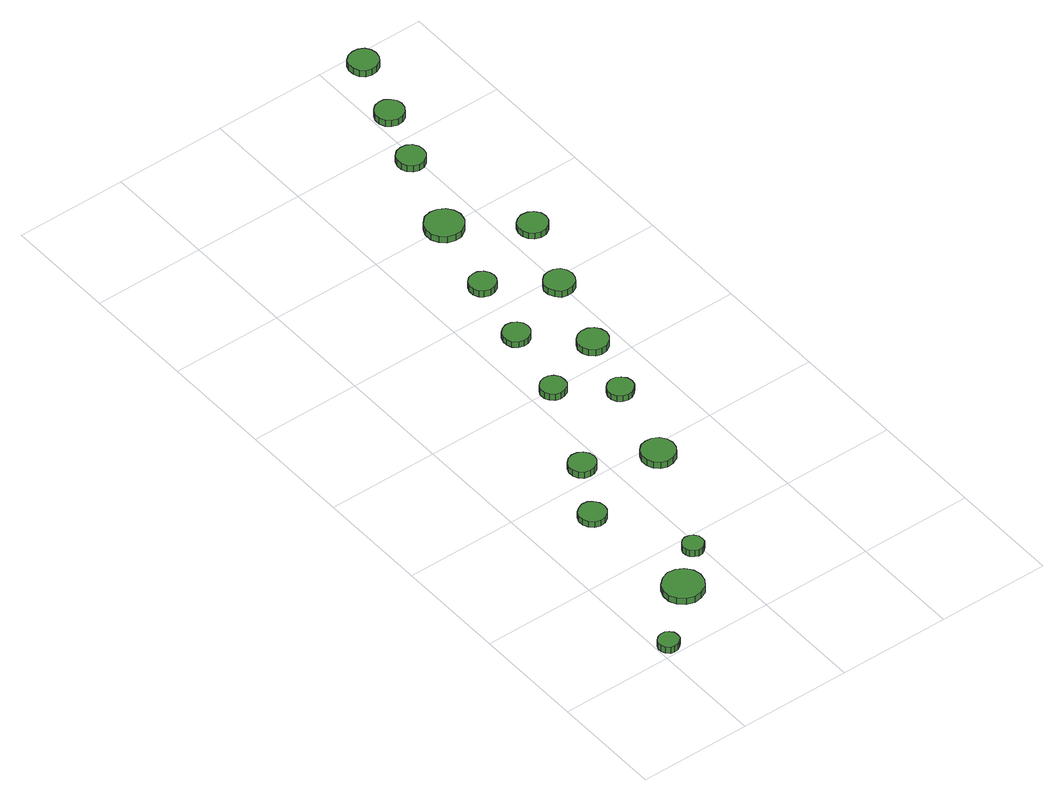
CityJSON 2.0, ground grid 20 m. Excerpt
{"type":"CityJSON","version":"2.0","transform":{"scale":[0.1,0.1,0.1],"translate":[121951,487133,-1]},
"CityObjects":{
"tree1":{"type":"SolitaryVegetationObject","attributes":{"function":"something"},"geometry":[{"type":"MultiSurface","lod":"1","boundaries":[[[0,1,2,3,4,5,6,7,8,9,10,11,12,13,14]],[[15,16,17,18,19,20,21,22,23,24,25,26,27,28,29]],[[0,29,28,1]],[[1,28,27,2]],[[2,27,26,3]],[[3,26,25,4]],[[4,25,24,5]],[[5,24,23,6]],[[6,23,22,7]],[[7,22,21,8]],[[8,21,20,9]],[[9,20,19,10]],[[10,19,18,11]],[[11,18,17,12]],[[12,17,16,13]],[[13,16,15,14]],[[14,15,29,0]]]}]},
"tree2":{"type":"SolitaryVegetationObject","attributes":{"function":"something"},"geometry":[{"type":"MultiSurface","lod":"1","boundaries":[[[30,31,32,33,34,35,36,37,38,39,40,41,42,43,44]],[[45,46,47,48,49,50,51,52,53,54,55,56,57,58,59]],[[30,59,58,31]],[[31,58,57,32]],[[32,57,56,33]],[[33,56,55,34]],[[34,55,54,35]],[[35,54,53,36]],[[36,53,52,37]],[[37,52,51,38]],[[38,51,50,39]],[[39,50,49,40]],[[40,49,48,41]],[[41,48,47,42]],[[42,47,46,43]],[[43,46,45,44]],[[44,45,59,30]]]}]},
"tree3":{"type":"SolitaryVegetationObject","attributes":{"function":"something"},"geometry":[{"type":"MultiSurface","lod":"1","boundaries":[[[60,61,62,63,64,65,66,67,68,69,70,71,72,73,74]],[[75,76,77,78,79,80,81,82,83,84,85,86,87,88,89]],[[60,89,88,61]],[[61,88,87,62]],[[62,87,86,63]],[[63,86,85,64]],[[64,85,84,65]],[[65,84,83,66]],[[66,83,82,67]],[[67,82,81,68]],[[68,81,80,69]],[[69,80,79,70]],[[70,79,78,71]],[[71,78,77,72]],[[72,77,76,73]],[[73,76,75,74]],[[74,75,89,60]]]}]},
"tree4":{"type":"SolitaryVegetationObject","attributes":{"function":"something"},"geometry":[{"type":"MultiSurface","lod":"1","boundaries":[[[90,91,92,93,94,95,96,97,98,99,100,101,102,103,104]],[[105,106,107,108,109,110,111,112,113,114,115,116,117,118,119]],[[90,119,118,91]],[[91,118,117,92]],[[92,117,116,93]],[[93,116,115,94]],[[94,115,114,95]],[[95,114,113,96]],[[96,113,112,97]],[[97,112,111,98]],[[98,111,110,99]],[[99,110,109,100]],[[100,109,108,101]],[[101,108,107,102]],[[102,107,106,103]],[[103,106,105,104]],[[104,105,119,90]]]}]},
"tree5":{"type":"SolitaryVegetationObject","attributes":{"function":"something"},"geometry":[{"type":"MultiSurface","lod":"1","boundaries":[[[120,121,122,123,124,125,126,127,128,129,130,131,132,133,134]],[[135,136,137,138,139,140,141,142,143,144,145,146,147,148,149]],[[120,149,148,121]],[[121,148,147,122]],[[122,147,146,123]],[[123,146,145,124]],[[124,145,144,125]],[[125,144,143,126]],[[126,143,142,127]],[[127,142,141,128]],[[128,141,140,129]],[[129,140,139,130]],[[130,139,138,131]],[[131,138,137,132]],[[132,137,136,133]],[[133,136,135,134]],[[134,135,149,120]]]}]},
"tree6":{"type":"SolitaryVegetationObject","attributes":{"function":"something"},"geometry":[{"type":"MultiSurface","lod":"1","boundaries":[[[150,151,152,153,154,155,156,157,158,159,160,161,162,163,164]],[[165,166,167,168,169,170,171,172,173,174,175,176,177,178,179]],[[150,179,178,151]],[[151,178,177,152]],[[152,177,176,153]],[[153,176,175,154]],[[154,175,174,155]],[[155,174,173,156]],[[156,173,172,157]],[[157,172,171,158]],[[158,171,170,159]],[[159,170,169,160]],[[160,169,168,161]],[[161,168,167,162]],[[162,167,166,163]],[[163,166,165,164]],[[164,165,179,150]]]}]},
"tree7":{"type":"SolitaryVegetationObject","attributes":{"function":"something"},"geometry":[{"type":"MultiSurface","lod":"1","boundaries":[[[180,181,182,183,184,185,186,187,188,189,190,191,192,193,194]],[[195,196,197,198,199,200,201,202,203,204,205,206,207,208,209]],[[180,209,208,181]],[[181,208,207,182]],[[182,207,206,183]],[[183,206,205,184]],[[184,205,204,185]],[[185,204,203,186]],[[186,203,202,187]],[[187,202,201,188]],[[188,201,200,189]],[[189,200,199,190]],[[190,199,198,191]],[[191,198,197,192]],[[192,197,196,193]],[[193,196,195,194]],[[194,195,209,180]]]}]},
"tree8":{"type":"SolitaryVegetationObject","attributes":{"function":"something"},"geometry":[{"type":"MultiSurface","lod":"1","boundaries":[[[210,211,212,213,214,215,216,217,218,219,220,221,222,223,224]],[[225,226,227,228,229,230,231,232,233,234,235,236,237,238,239]],[[210,239,238,211]],[[211,238,237,212]],[[212,237,236,213]],[[213,236,235,214]],[[214,235,234,215]],[[215,234,233,216]],[[216,233,232,217]],[[217,232,231,218]],[[218,231,230,219]],[[219,230,229,220]],[[220,229,228,221]],[[221,228,227,222]],[[222,227,226,223]],[[223,226,225,224]],[[224,225,239,210]]]}]},
"tree9":{"type":"SolitaryVegetationObject","attributes":{"function":"something"},"geometry":[{"type":"MultiSurface","lod":"1","boundaries":[[[240,241,242,243,244,245,246,247,248,249,250,251,252,253,254]],[[255,256,257,258,259,260,261,262,263,264,265,266,267,268,269]],[[240,269,268,241]],[[241,268,267,242]],[[242,267,266,243]],[[243,266,265,244]],[[244,265,264,245]],[[245,264,263,246]],[[246,263,262,247]],[[247,262,261,248]],[[248,261,260,249]],[[249,260,259,250]],[[250,259,258,251]],[[251,258,257,252]],[[252,257,256,253]],[[253,256,255,254]],[[254,255,269,240]]]}]},
"tree10":{"type":"SolitaryVegetationObject","attributes":{"function":"something"},"geometry":[{"type":"MultiSurface","lod":"1","boundaries":[[[270,271,272,273,274,275,276,277,278,279,280,281,282,283,284]],[[285,286,287,288,289,290,291,292,293,294,295,296,297,298,299]],[[270,299,298,271]],[[271,298,297,272]],[[272,297,296,273]],[[273,296,295,274]],[[274,295,294,275]],[[275,294,293,276]],[[276,293,292,277]],[[277,292,291,278]],[[278,291,290,279]],[[279,290,289,280]],[[280,289,288,281]],[[281,288,287,282]],[[282,287,286,283]],[[283,286,285,284]],[[284,285,299,270]]]}]},
"tree11":{"type":"SolitaryVegetationObject","attributes":{"function":"something"},"geometry":[{"type":"MultiSurface","lod":"1","boundaries":[[[300,301,302,303,304,305,306,307,308,309,310,311,312,313,314]],[[315,316,317,318,319,320,321,322,323,324,325,326,327,328,329]],[[300,329,328,301]],[[301,328,327,302]],[[302,327,326,303]],[[303,326,325,304]],[[304,325,324,305]],[[305,324,323,306]],[[306,323,322,307]],[[307,322,321,308]],[[308,321,320,309]],[[309,320,319,310]],[[310,319,318,311]],[[311,318,317,312]],[[312,317,316,313]],[[313,316,315,314]],[[314,315,329,300]]]}]},
"tree12":{"type":"SolitaryVegetationObject","attributes":{"function":"something"},"geometry":[{"type":"MultiSurface","lod":"1","boundaries":[[[330,331,332,333,334,335,336,337,338,339,340,341,342,343,344]],[[345,346,347,348,349,350,351,352,353,354,355,356,357,358,359]],[[330,359,358,331]],[[331,358,357,332]],[[332,357,356,333]],[[333,356,355,334]],[[334,355,354,335]],[[335,354,353,336]],[[336,353,352,337]],[[337,352,351,338]],[[338,351,350,339]],[[339,350,349,340]],[[340,349,348,341]],[[341,348,347,342]],[[342,347,346,343]],[[343,346,345,344]],[[344,345,359,330]]]}]},
"tree13":{"type":"SolitaryVegetationObject","attributes":{"function":"something"},"geometry":[{"type":"MultiSurface","lod":"1","boundaries":[[[360,361,362,363,364,365,366,367,368,369,370,371,372,373,374]],[[375,376,377,378,379,380,381,382,383,384,385,386,387,388,389]],[[360,389,388,361]],[[361,388,387,362]],[[362,387,386,363]],[[363,386,385,364]],[[364,385,384,365]],[[365,384,383,366]],[[366,383,382,367]],[[367,382,381,368]],[[368,381,380,369]],[[369,380,379,370]],[[370,379,378,371]],[[371,378,377,372]],[[372,377,376,373]],[[373,376,375,374]],[[374,375,389,360]]]}]},
"tree14":{"type":"SolitaryVegetationObject","attributes":{"function":"something"},"geometry":[{"type":"MultiSurface","lod":"1","boundaries":[[[390,391,392,393,394,395,396,397,398,399,400,401,402,403,404]],[[405,406,407,408,409,410,411,412,413,414,415,416,417,418,419]],[[390,419,418,391]],[[391,418,417,392]],[[392,417,416,393]],[[393,416,415,394]],[[394,415,414,395]],[[395,414,413,396]],[[396,413,412,397]],[[397,412,411,398]],[[398,411,410,399]],[[399,410,409,400]],[[400,409,408,401]],[[401,408,407,402]],[[402,407,406,403]],[[403,406,405,404]],[[404,405,419,390]]]}]},
"tree15":{"type":"SolitaryVegetationObject","attributes":{"function":"something"},"geometry":[{"type":"MultiSurface","lod":"1","boundaries":[[[420,421,422,423,424,425,426,427,428,429,430,431,432,433,434]],[[435,436,437,438,439,440,441,442,443,444,445,446,447,448,449]],[[420,449,448,421]],[[421,448,447,422]],[[422,447,446,423]],[[423,446,445,424]],[[424,445,444,425]],[[425,444,443,426]],[[426,443,442,427]],[[427,442,441,428]],[[428,441,440,429]],[[429,440,439,430]],[[430,439,438,431]],[[431,438,437,432]],[[432,437,436,433]],[[433,436,435,434]],[[434,435,449,420]]]}]},
"tree16":{"type":"SolitaryVegetationObject","attributes":{"function":"something"},"geometry":[{"type":"MultiSurface","lod":"1","boundaries":[[[450,451,452,453,454,455,456,457,458,459,460,461,462,463,464]],[[465,466,467,468,469,470,471,472,473,474,475,476,477,478,479]],[[450,479,478,451]],[[451,478,477,452]],[[452,477,476,453]],[[453,476,475,454]],[[454,475,474,455]],[[455,474,473,456]],[[456,473,472,457]],[[457,472,471,458]],[[458,471,470,459]],[[459,470,469,460]],[[460,469,468,461]],[[461,468,467,462]],[[462,467,466,463]],[[463,466,465,464]],[[464,465,479,450]]]}]},
"tree17":{"type":"SolitaryVegetationObject","attributes":{"function":"something"},"geometry":[{"type":"MultiSurface","lod":"1","boundaries":[[[480,481,482,483,484,485,486,487,488,489,490,491,492,493,494]],[[495,496,497,498,499,500,501,502,503,504,505,506,507,508,509]],[[480,509,508,481]],[[481,508,507,482]],[[482,507,506,483]],[[483,506,505,484]],[[484,505,504,485]],[[485,504,503,486]],[[486,503,502,487]],[[487,502,501,488]],[[488,501,500,489]],[[489,500,499,490]],[[490,499,498,491]],[[491,498,497,492]],[[492,497,496,493]],[[493,496,495,494]],[[494,495,509,480]]]}]}
},
"vertices":[
[38,20,25],[37,28,25],[32,34,25],[26,38,25],[18,38,25],[11,36,25],[5,31,25],[2,24,25],[2,16,25],[5,10,25],[11,4,25],[18,2,25],[26,3,25],[32,7,25],[37,13,25],[37,13,12],[32,7,12],[26,3,12],[18,2,12],[11,4,12],[5,10,12],[2,16,12],[2,24,12],[5,31,12],[11,36,12],[18,38,12],[26,38,12],[32,34,12],[37,28,12],[38,20,12],
[153,108,25],[150,122,25],[141,134,25],[128,141,25],[114,143,25],[100,138,25],[89,128,25],[83,115,25],[83,100,25],[89,87,25],[100,77,25],[114,72,25],[128,74,25],[141,81,25],[150,93,25],[150,93,12],[141,81,12],[128,74,12],[114,72,12],[100,77,12],[89,87,12],[83,100,12],[83,115,12],[89,128,12],[100,138,12],[114,143,12],[128,141,12],[141,134,12],[150,122,12],[153,108,12],
[131,327,25],[129,336,25],[123,345,25],[115,350,25],[105,351,25],[95,347,25],[88,341,25],[84,332,25],[84,322,25],[88,313,25],[95,306,25],[105,303,25],[115,304,25],[123,309,25],[129,317,25],[129,317,13],[123,309,13],[115,304,13],[105,303,13],[95,306,13],[88,313,13],[84,322,13],[84,332,13],[88,341,13],[95,347,13],[105,351,13],[115,350,13],[123,345,13],[129,336,13],[131,327,13],
[206,172,25],[205,179,25],[200,185,25],[194,189,25],[186,190,25],[179,188,25],[173,182,25],[170,175,25],[170,168,25],[173,161,25],[179,156,25],[186,153,25],[194,154,25],[200,158,25],[205,164,25],[205,164,12],[200,158,12],[194,154,12],[186,153,12],[179,156,12],[173,161,12],[170,168,12],[170,175,12],[173,182,12],[179,188,12],[186,190,12],[194,189,12],[200,185,12],[205,179,12],[206,172,12],
[187,424,28],[185,434,28],[179,442,28],[170,447,28],[161,448,28],[151,445,28],[144,438,28],[140,429,28],[140,419,28],[144,410,28],[151,404,28],[161,401,28],[170,402,28],[179,407,28],[185,415,28],[185,415,15],[179,407,15],[170,402,15],[161,401,15],[151,404,15],[144,410,15],[140,419,15],[140,429,15],[144,438,15],[151,445,15],[161,448,15],[170,447,15],[179,442,15],[185,434,15],[187,424,15],
[304,371,29],[301,383,29],[294,393,29],[283,399,29],[271,400,29],[260,397,29],[251,389,29],[246,377,29],[246,365,29],[251,354,29],[260,346,29],[271,342,29],[283,343,29],[294,349,29],[301,359,29],[301,359,16],[294,349,16],[283,343,16],[271,342,16],[260,346,16],[251,354,16],[246,365,16],[246,377,16],[251,389,16],[260,397,16],[271,400,16],[283,399,16],[294,393,16],[301,383,16],[304,371,16],
[259,593,28],[258,602,28],[252,610,28],[244,614,28],[235,615,28],[226,612,28],[219,606,28],[215,598,28],[215,588,28],[219,580,28],[226,574,28],[235,571,28],[244,572,28],[252,576,28],[258,584,28],[258,584,15],[252,576,15],[244,572,15],[235,571,15],[226,574,15],[219,580,15],[215,588,15],[215,598,15],[219,606,15],[226,612,15],[235,615,15],[244,614,15],[252,610,15],[258,602,15],[259,593,15],
[341,523,29],[339,533,29],[333,540,29],[325,545,29],[316,546,29],[307,543,29],[300,537,29],[296,528,29],[296,519,29],[300,510,29],[307,504,29],[316,501,29],[325,502,29],[333,507,29],[339,514,29],[339,514,17],[333,507,17],[325,502,17],[316,501,17],[307,504,17],[300,510,17],[296,519,17],[296,528,17],[300,537,17],[307,543,17],[316,546,17],[325,545,17],[333,540,17],[339,533,17],[341,523,17],
[293,728,24],[291,738,24],[285,746,24],[276,751,24],[267,752,24],[258,749,24],[250,742,24],[247,733,24],[247,724,24],[250,715,24],[258,708,24],[267,705,24],[276,706,24],[285,711,24],[291,719,24],[291,719,12],[285,711,12],[276,706,12],[267,705,12],[258,708,12],[250,715,12],[247,724,12],[247,733,12],[250,742,12],[258,749,12],[267,752,12],[276,751,12],[285,746,12],[291,738,12],[293,728,12],
[382,641,24],[379,652,24],[373,661,24],[363,666,24],[352,667,24],[342,664,24],[334,657,24],[329,647,24],[329,636,24],[334,626,24],[342,618,24],[352,615,24],[363,616,24],[373,622,24],[379,630,24],[379,630,11],[373,622,11],[363,616,11],[352,615,11],[342,618,11],[334,626,11],[329,636,11],[329,647,11],[334,657,11],[342,664,11],[352,667,11],[363,666,11],[373,661,11],[379,652,11],[382,641,11],
[323,854,24],[321,863,24],[316,871,24],[307,876,24],[298,877,24],[288,874,24],[281,868,24],[277,859,24],[277,849,24],[281,840,24],[288,834,24],[298,831,24],[307,832,24],[316,837,24],[321,845,24],[321,845,11],[316,837,11],[307,832,11],[298,831,11],[288,834,11],[281,840,11],[277,849,11],[277,859,11],[281,868,11],[288,874,11],[298,877,11],[307,876,11],[316,871,11],[321,863,11],[323,854,11],
[364,992,31],[361,1005,31],[353,1016,31],[341,1023,31],[328,1025,31],[314,1021,31],[304,1011,31],[298,999,31],[298,985,31],[304,972,31],[314,963,31],[328,959,31],[341,960,31],[353,967,31],[361,978,31],[361,978,18],[353,967,18],[341,960,18],[328,959,18],[314,963,18],[304,972,18],[298,985,18],[298,999,18],[304,1011,18],[314,1021,18],[328,1025,18],[341,1023,18],[353,1016,18],[361,1005,18],[364,992,18],
[423,781,24],[421,792,24],[415,801,24],[405,806,24],[394,807,24],[384,804,24],[376,797,24],[371,787,24],[371,776,24],[376,766,24],[384,758,24],[394,755,24],[405,756,24],[415,761,24],[421,770,24],[421,770,11],[415,761,11],[405,756,11],[394,755,11],[384,758,11],[376,766,11],[371,776,11],[371,787,11],[376,797,11],[384,804,11],[394,807,11],[405,806,11],[415,801,11],[421,792,11],[423,781,11],
[470,909,27],[468,919,27],[461,928,27],[452,933,27],[441,934,27],[431,931,27],[423,924,27],[419,914,27],[419,903,27],[423,894,27],[431,887,27],[441,883,27],[452,884,27],[461,890,27],[468,898,27],[468,898,15],[461,890,15],[452,884,15],[441,883,15],[431,887,15],[423,894,15],[419,903,15],[419,914,15],[423,924,15],[431,931,15],[441,934,15],[452,933,15],[461,928,15],[468,919,15],[470,909,15],
[411,1147,30],[409,1157,30],[403,1166,30],[394,1171,30],[384,1172,30],[374,1169,30],[366,1162,30],[362,1152,30],[362,1142,30],[366,1133,30],[374,1126,30],[384,1122,30],[394,1123,30],[403,1129,30],[409,1137,30],[409,1137,17],[403,1129,17],[394,1123,17],[384,1122,17],[374,1126,17],[366,1133,17],[362,1142,17],[362,1152,17],[366,1162,17],[374,1169,17],[384,1172,17],[394,1171,17],[403,1166,17],[409,1157,17],[411,1147,17],
[453,1256,24],[451,1266,24],[445,1274,24],[436,1280,24],[426,1281,24],[416,1278,24],[408,1271,24],[404,1261,24],[404,1251,24],[408,1241,24],[416,1234,24],[426,1231,24],[436,1232,24],[445,1237,24],[451,1246,24],[451,1246,11],[445,1237,11],[436,1232,11],[426,1231,11],[416,1234,11],[408,1241,11],[404,1251,11],[404,1261,11],[408,1271,11],[416,1278,11],[426,1281,11],[436,1280,11],[445,1274,11],[451,1266,11],[453,1256,11],
[494,1374,23],[492,1384,23],[486,1393,23],[476,1398,23],[466,1399,23],[455,1396,23],[447,1389,23],[443,1379,23],[443,1368,23],[447,1358,23],[455,1351,23],[466,1348,23],[476,1349,23],[486,1354,23],[492,1363,23],[492,1363,10],[486,1354,10],[476,1349,10],[466,1348,10],[455,1351,10],[447,1358,10],[443,1368,10],[443,1379,10],[447,1389,10],[455,1396,10],[466,1399,10],[476,1398,10],[486,1393,10],[492,1384,10],[494,1374,10]
]}
